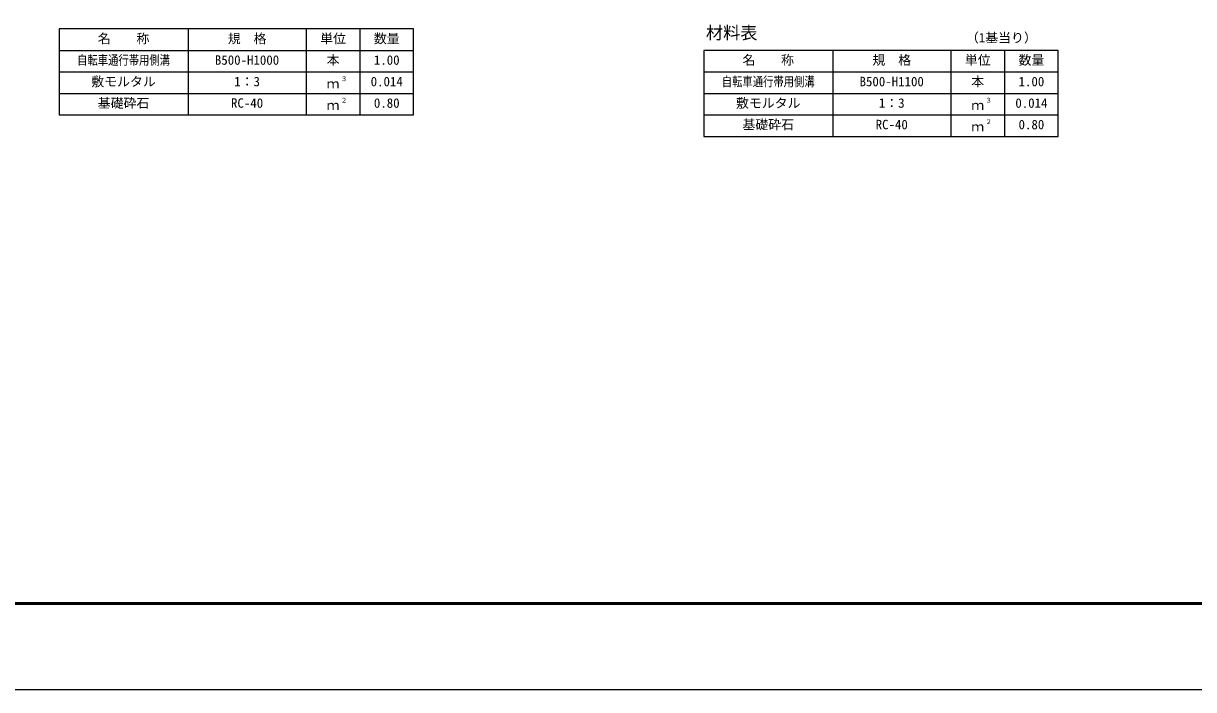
# Model space of a CAD drawing. Units: millimetres, scale not verified. Extents: x -12600 to 12600, y -5940 to 5940.
# Drawn here: x 1709 to 7154, y -5940 to -2841 of the extents above; entities that cross this region are included whole.
import ezdxf
from ezdxf.enums import TextEntityAlignment as Align

# ---------------------------------------------------------------- set-up
doc = ezdxf.new("R2010")
doc.units = ezdxf.units.MM
doc.header["$LTSCALE"] = 40
for name, color, linetype, lineweight in [('0-1_Defpoints', 5, 'Continuous', 25), ('0-3_HYO', 3, 'Continuous', 25), ('0-4_HYO2', 4, 'Continuous', 25), ('0-7_TXT', 7, 'Continuous', 25), ('0-8_WAKU', 3, 'Continuous', 25)]:
    doc.layers.add(name, color=color, linetype=linetype, lineweight=lineweight)
doc.styles.add('ＭＳ ゴシック', font='')
doc.styles.get('ＭＳ ゴシック').set_extended_font_data('MS Gothic')

msp = doc.modelspace()

# ---------------------------------------------------------------- linework, layer by layer
at = {"layer": '0-1_Defpoints'}
msp.add_lwpolyline([(-4200, -5940), (12600, -5940), (12600, 5940), (-4200, 5940)], close=True, dxfattribs=at)
at = {"layer": '0-3_HYO'}
for p, q in [((2475, -2866.64), (2475, -3266.64)), ((3025, -2866.64), (3025, -3266.64)), ((3275, -2866.64), (3275, -3266.64)), ((1875, -2966.64), (3525, -2966.64)), ((5475, -2966.64), (5475, -3366.64)), ((6025, -2966.64), (6025, -3366.64)), ((6275, -2966.64), (6275, -3366.64)), ((4875, -3066.64), (6525, -3066.64))]:
    msp.add_line(p, q, dxfattribs=at)
for points in [[(1875, -3266.64), (3525, -3266.64), (3525, -2866.64), (1875, -2866.64)], [(4875, -3366.64), (6525, -3366.64), (6525, -2966.64), (4875, -2966.64)]]:
    msp.add_lwpolyline(points, close=True, dxfattribs=at)
at = {"layer": '0-4_HYO2'}
for p, q in [((1875, -3066.64), (3525, -3066.64)), ((1875, -3166.64), (3525, -3166.64)), ((4875, -3166.64), (6525, -3166.64)), ((4875, -3266.64), (6525, -3266.64))]:
    msp.add_line(p, q, dxfattribs=at)
at = {"layer": '0-8_WAKU', "lineweight": 50}
msp.add_lwpolyline([(-3800, -5540), (12200, -5540), (12200, 5540), (-3800, 5540)], close=True, dxfattribs=at)

# ---------------------------------------------------------------- texts
at = {"layer": '0-7_TXT', "style": 'ＭＳ ゴシック'}
for s, height, p in [('名\u3000\u3000称', 43.99, (2055, -2946.64)), ('規\u3000格', 43.99, (2660, -2946.64)), ('単位', 43.99, (3090, -2946.64)), ('数量', 43.99, (3340, -2946.64)), ('材料表', 58.65, (4885, -2931.64)), ('（1基当り）', 43.99, (6095, -2942.64)), ('B500-H1000', 43.99, (2600, -3046.64)), ('本', 43.99, (3120, -3046.64)), ('1.00', 43.99, (3340, -3046.64)), ('名\u3000\u3000称', 43.99, (5055, -3046.64)), ('規\u3000格', 43.99, (5660, -3046.64)), ('単位', 43.99, (6090, -3046.64)), ('数量', 43.99, (6340, -3046.64)), ('敷モルタル', 43.99, (2025, -3146.64)), ('1：3', 43.99, (2690, -3146.64)), ('３', 21.99, (3185.54, -3116.27)), ('0.014', 43.99, (3325, -3146.64)), ('B500-H1100', 43.99, (5600, -3146.64)), ('本', 43.99, (6120, -3146.64)), ('1.00', 43.99, (6340, -3146.64)), ('ｍ', 43.99, (3120, -3156.64)), ('基礎砕石', 43.99, (2055, -3246.64)), ('RC-40', 43.99, (2675, -3246.64)), ('ｍ', 43.99, (3120, -3256.64)), ('２', 21.99, (3185.54, -3216.27)), ('0.80', 43.99, (3340, -3246.64)), ('敷モルタル', 43.99, (5025, -3246.64)), ('1：3', 43.99, (5690, -3246.64)), ('ｍ', 43.99, (6120, -3256.64)), ('３', 21.99, (6185.54, -3216.27)), ('0.014', 43.99, (6325, -3246.64)), ('基礎砕石', 43.99, (5055, -3346.64)), ('RC-40', 43.99, (5675, -3346.64)), ('ｍ', 43.99, (6120, -3356.64)), ('２', 21.99, (6185.54, -3316.27)), ('0.80', 43.99, (6340, -3346.64))]:
    msp.add_text(s, height=height, dxfattribs=at).set_placement(p, align=Align.BOTTOM_LEFT)
at = {"layer": '0-7_TXT', "style": 'ＭＳ ゴシック', "width": 0.8}
for p in [(1959, -3046.64), (4959, -3146.64)]:
    msp.add_text('自転車通行帯用側溝', height=43.99, dxfattribs=at).set_placement(p, align=Align.BOTTOM_LEFT)

doc.saveas('drawing.dxf')
